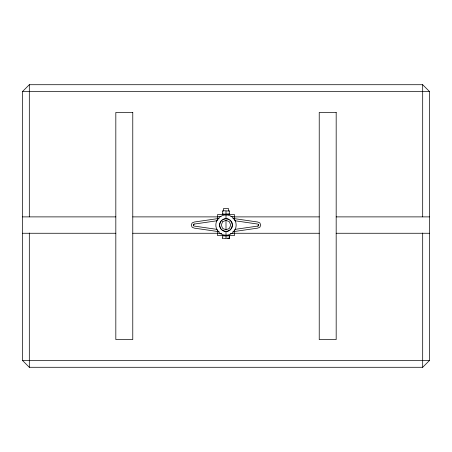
<?xml version="1.0" encoding="UTF-8"?>
<svg xmlns="http://www.w3.org/2000/svg" width="452" height="452" viewBox="0 0 452 452"><rect width="100%" height="100%" fill="white"/><g stroke="black" fill="none" stroke-linecap="round" stroke-linejoin="round"><path stroke-width="0.68" d="M222.565 238.407L222.565 235.921L229.435 235.921L229.435 238.407M222.695 214.169L222.695 210.762M229.305 211.067L229.305 210.762M222.565 238.091L224.282 238.407L229.435 238.091L229.435 235.921M218.372 231.61L216.864 229.356L194.292 226.09L193.575 225.791L193.275 225.073L193.575 224.356L194.292 224.056L216.864 220.791L218.372 218.536M233.627 231.61L235.136 229.356L257.708 226.09L258.425 225.791L258.725 225.073L258.425 224.356L257.708 224.056L235.136 220.791L233.627 218.536M22.6 91.428L29.312 84.716L422.688 84.716L429.4 91.428L429.4 360.572L422.688 367.284L29.312 367.284L22.6 360.572L22.6 91.428L429.4 91.428M222.265 219.988L220.412 221.847L219.548 225.073L220.412 228.3L222.265 230.158M229.735 230.158L231.588 228.3L232.452 225.073L231.588 221.847L229.735 219.988M193.575 224.356L194.292 224.056M257.708 226.09L258.425 225.791L258.719 225.073L258.425 224.356M223.457 219.299L226 218.615L228.542 219.299M222.695 211.067L224.345 210.762L229.305 211.056L229.305 214.169M229.305 213.869L224.345 214.169L222.695 213.864M227.718 238.407L229.435 238.102M219.203 218.418L194.292 222.022L192.145 222.915L191.252 225.073L192.145 227.232L194.292 228.124L219.203 231.729M232.797 231.729L257.708 228.124L259.855 227.232L260.748 225.073L259.855 222.915L257.708 222.022L232.797 218.418M217.525 216.598L221.056 216.598M230.944 216.598L234.475 216.598M22.6 216.887L115.825 216.887M132.775 216.887L217.525 216.887M234.475 216.887L319.225 216.887M336.175 216.887L429.4 216.887M22.6 233.26L115.825 233.26M132.775 233.26L217.525 233.26M234.475 233.26L319.225 233.26M336.175 233.26L429.4 233.26M217.525 233.548L221.762 233.548M230.237 233.548L234.475 233.548M22.6 360.572L429.4 360.572M193.281 225.073L193.575 225.791M422.688 84.716L422.688 216.841M422.688 233.046L422.688 367.284M234.475 219.31L234.475 214.564L217.525 214.564L217.525 219.31M234.475 231.379L234.475 235.582L217.525 235.582L217.525 231.379M228.576 210.892L228.576 208.801L228.141 208.395L223.859 208.395L223.424 208.801L223.424 210.892M228.542 230.153L228.542 230.848L226 231.526L223.457 230.848L223.457 230.153M226 211.067L226 213.864M226 214.903L226 219.113M226 220.514L226 229.633M226 231.034L226 235.243M226 235.921L226 238.091M29.312 84.716L29.312 216.841M29.312 233.046L29.312 367.284M222.644 221.717L221.254 225.073L222.644 228.429L226 229.819L229.356 228.429L230.746 225.073L229.356 221.717L226 220.327L222.644 221.717M132.775 112.435L115.825 112.435L115.825 339.565L132.775 339.565L132.775 112.435M336.175 112.435L319.225 112.435L319.225 339.565L336.175 339.565L336.175 112.435M222.774 230.661A6.452 6.452 0 0 0 232.452 225.073A6.452 6.452 0 0 0 222.774 219.48A6.452 6.452 0 0 0 222.774 230.661M220.915 233.882A10.17 10.17 0 0 0 236.17 225.073A10.17 10.17 0 0 0 220.915 216.265A10.17 10.17 0 0 0 220.915 233.882"/></g></svg>
